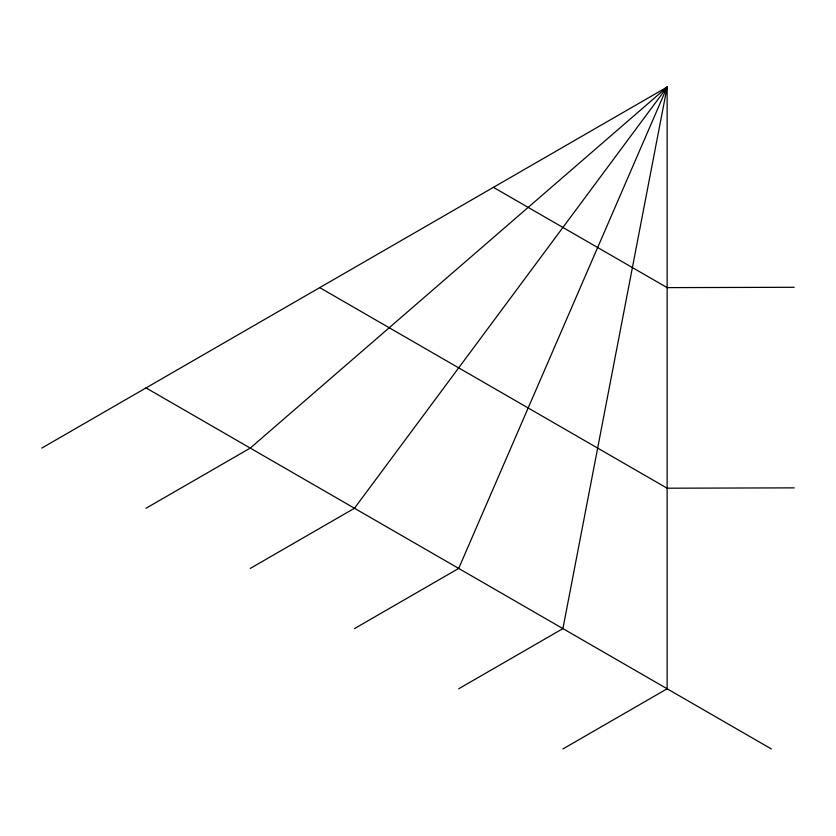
<?xml version="1.0" encoding="UTF-8"?>
<svg xmlns="http://www.w3.org/2000/svg" width="836" height="836" viewBox="0 0 836 836"><rect width="100%" height="100%" fill="white"/><g stroke="black" fill="none" stroke-linecap="round" stroke-linejoin="round"><path stroke-width="1.25" d="M41.8 448.086L667.138 87.048L667.138 688.78L562.921 748.952M146.028 508.257L250.246 448.086L667.138 87.048L562.921 628.609L458.692 688.78M250.246 568.428L354.474 508.257L667.138 87.048L458.692 568.428L354.474 628.609M794.2 287.291L667.138 287.626L493.439 187.337M794.2 487.869L667.138 488.203L319.728 287.626M146.028 387.914L771.367 748.952"/></g></svg>
